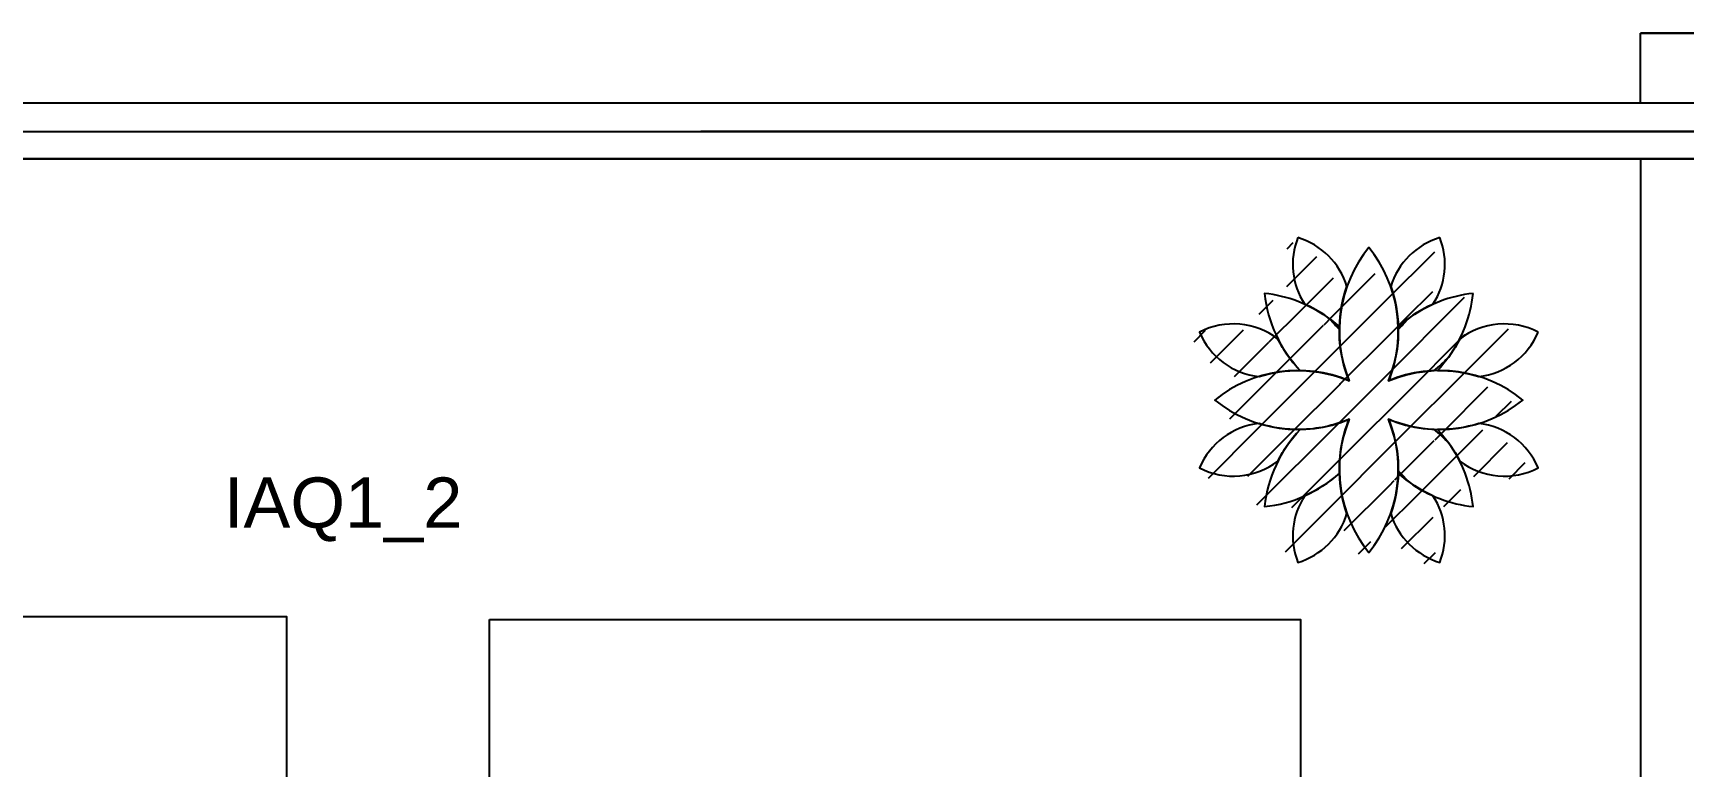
# Model space of a CAD drawing. Header units: inches. Extents: x 4 to 2210, y 3 to 2073.
# Drawn here: x 1452.2 to 1649, y 1985.8 to 2073.3 of the extents above; entities that cross this region are included whole.
import ezdxf

# ---------------------------------------------------------------- set-up
doc = ezdxf.new("R2010")
doc.units = ezdxf.units.IN
doc.header["$MEASUREMENT"] = 0
for name, color, linetype in [('Planon_construction', 253, 'Continuous'), ('Planon_floor', 1, 'Continuous'), ('Planon_space_number', 30, 'Continuous'), ('Planon_workspace', 210, 'Continuous'), ('Planon_zone', 70, 'Continuous')]:
    doc.layers.add(name, color=color, linetype=linetype)
doc.styles.add('TEXT', font='arial.ttf')

# ---------------------------------------------------------------- blocks, each defined once
blk = doc.blocks.new('82_planting_generic - 82_planter_round_1200mm-2861272-Planon FM - 1e Verdieping')
at = {"layer": 'Planon_construction', "linetype": 'Continuous'}
blk.add_line((-368.2, -9), (-359.7, -0.5), dxfattribs=at)
at = {"layer": 'Planon_construction'}
for points in [[(44.7, 37.8, 0.273397), (-2.1, 355.9, 0.273397), (-48.9, 37.8, 0.27562), (-369.4, -8, 0.275602), (-49, -53.9, 0.273354), (-2.1, -371.9, 0.273354), (44.8, -53.9, 0.275602), (365.2, -8, 0.27562)], [(-171.3, 379.3, 0.244626), (-155, 220.4, -0.078598), (-72.2, 166.5, -0.077601), (-54.4, 262.4, 0.249774)], [(167.1, 379.3, 0.249774), (50.2, 262.4, -0.077601), (68, 166.5, -0.078598), (150.8, 220.4, 0.244626)], [(-72.4, 160, 0.025563), (-98.9, 188.1, 0.130684), (-250.6, 246.1, 0.164541), (-165.9, 62.2, -0.095401), (-48.9, 37.8, -0.099448)], [(246.4, 246.1, 0.130684), (94.7, 188.1, 0.025563), (68.2, 160, -0.099448), (44.7, 37.8, -0.088664), (153.3, 62, 0.031659), (188.4, 94.4, 0.130684)], [(-218.7, 137.4, 0.289305), (-405.7, 154, 0.274935), (-263.9, 48.2, -0.078844), (-165.9, 62.2, -0.073056)], [(401.5, 154, 0.289305), (214.5, 137.4, -0.073056), (161.7, 62.2, -0.078844), (259.8, 48.2, 0.274935)], [(-165.9, -78.3, -0.078814), (-263.9, -64.3, 0.274935), (-405.7, -170, 0.290007), (-218.7, -153.5, -0.073048)], [(-72.2, -182.6, -0.104586), (-49, -53.9, -0.095414), (-165.9, -78.3, 0.164497), (-250.6, -262.1, 0.158425)], [(188.4, -110.5, 0.031615), (153.3, -78, -0.088688), (44.8, -53.9, -0.099407), (68.2, -176.1, 0.025563), (94.7, -204.1, 0.130684), (246.4, -262.1, 0.130684)], [(259.8, -64.3, -0.078814), (161.8, -78.3, -0.073069), (214.5, -153.5, 0.289243), (401.5, -170, 0.274935)], [(-54.4, -278.4, -0.077617), (-72.2, -182.6, -0.078566), (-154.9, -236.4, 0.244728), (-171.3, -395.3, 0.249807)], [(150.7, -236.4, -0.078566), (68, -182.6, -0.077617), (50.2, -278.4, 0.249807), (167.1, -395.3, 0.244728)]]:
    blk.add_lwpolyline(points, format="xyb", close=True, dxfattribs=at)

msp = doc.modelspace()

# ---------------------------------------------------------------- linework, layer by layer
at = {"layer": 'Planon_construction'}
for p, q in [((1643.81, 2064.9), (1643.81, 2073.28)), ((2208.88, 2064.9), (11.81, 2064.9)), ((1025.19, 2058.28), (2208.88, 2058.28)), ((1643.81, 2058.28), (1643.81, 875.15))]:
    msp.add_line(p, q, dxfattribs=at)
at = {"layer": 'Planon_construction', "linetype": 'Continuous'}
for p, q in [((1601.67, 2043.05), (1605.25, 2046.63)), ((1601.7, 2047.56), (1602.44, 2048.3)), ((1598.38, 2039.76), (1600.06, 2041.44)), ((1590.61, 2036.47), (1591.98, 2037.85)), ((1592.59, 2033.97), (1596.5, 2037.88)), ((1595.44, 2032.32), (1599.54, 2036.42)), ((1626.63, 2027.6), (1628.43, 2029.39)), ((1614.56, 2020.02), (1619.24, 2024.7)), ((1623.95, 2020.43), (1627.99, 2024.47)), ((1628.16, 2020.15), (1630.09, 2022.08)), ((1620.38, 2016.85), (1622.41, 2018.88)), ((1615.35, 2011.83), (1619.1, 2015.58)), ((1610.22, 2011.19), (1611.7, 2012.66)), ((1618.05, 2010.03), (1619.39, 2011.37))]:
    msp.add_line(p, q, dxfattribs=at)
at = {"layer": 'Planon_construction'}
for points in [[(2210.32, 2073.28), (1643.81, 2073.28), (2210.32, 2073.28), (2209.38, 633.18), (1749.23, 3.37), (630.18, 3.37), (469.11, 3.36), (463.87, 3.31), (460.68, 7.46), (3.8, 633.35), (3.8, 2073.28), (11.81, 2073.28), (3.8, 2073.28), (3.8, 633.35), (460.68, 7.46), (463.87, 3.31), (469.11, 3.36), (630.18, 3.37)], [(3.81, 2014.28), (15.19, 2014.28), (15.19, 2061.53), (2208.63, 2061.53), (1531.81, 2061.52)]]:
    msp.add_lwpolyline(points, dxfattribs=at)
at = {"layer": 'Planon_construction', "linetype": 'Continuous'}
for points in [[(1592.33, 2020.23), (1598.15, 2026.05), (1604.5, 2032.4), (1607.11, 2035.02), (1613.45, 2041.36), (1619.3, 2047.21)], [(1606.12, 2038.51), (1607.09, 2039.48), (1612.21, 2044.6)], [(1599.58, 2036.46), (1603.36, 2040.25), (1607.23, 2044.11)], [(1597.03, 2020.44), (1602.16, 2025.57), (1608.01, 2031.42), (1608.07, 2031.49), (1613.97, 2037.39), (1615.87, 2039.28), (1619.07, 2042.48)], [(1598.11, 2017.04), (1607.7, 2026.63), (1613.02, 2031.94), (1622.86, 2041.79)], [(1594.88, 2027.28), (1600.08, 2032.48), (1601.31, 2033.71), (1606.06, 2038.45)], [(1601.51, 2011.45), (1607.34, 2017.29), (1613.71, 2023.66), (1615.91, 2025.85), (1622.28, 2032.23), (1628.09, 2038.03)], [(1602.26, 2016.7), (1603.62, 2018.05), (1606.95, 2021.39), (1618.15, 2032.58), (1620.43, 2034.87), (1622.89, 2037.33)], [(1619.34, 2024.79), (1620.17, 2025.62), (1625.63, 2031.09)], [(1613.49, 2014.46), (1617.16, 2018.12), (1621.14, 2022.1), (1625.02, 2025.99)], [(1608.51, 2013.96), (1613.9, 2019.36), (1614.47, 2019.92)]]:
    msp.add_lwpolyline(points, dxfattribs=at)
at = {"layer": 'Planon_floor'}
msp.add_lwpolyline([(2204.28, 2058.28), (2204.28, 2058.28), (1025.19, 2058.28), (1025.19, 2061.53), (15.19, 2061.53), (15.19, 2014.28), (11.82, 2014.28), (11.82, 1895.4), (11.82, 1891.4), (8.9, 1891.4), (8.8, 634.98), (466.19, 8.08), (1746.89, 8.08), (2204.28, 634.98), (2204.28, 2058.28), (2204.28, 2058.28)], dxfattribs=at)
at = {"layer": 'Planon_workspace'}
for points in [[(1385.74, 2003.72), (1482.42, 2003.72), (1482.42, 1856.37), (1385.74, 1856.37)], [(1506.63, 2003.35), (1603.3, 2003.35), (1603.3, 1857.38), (1506.63, 1857.38)]]:
    msp.add_lwpolyline(points, close=True, dxfattribs=at)
at = {"layer": 'Planon_zone'}
msp.add_lwpolyline([(1366.76, 2058.28), (1643.81, 2058.28), (1643.81, 1835.28), (1366.76, 1835.28)], close=True, dxfattribs=at)

# ---------------------------------------------------------------- block references
at = {"layer": 'Planon_construction', "xscale": 0.05, "yscale": 0.05, "zscale": 0.05}
msp.add_blockref('82_planting_generic - 82_planter_round_1200mm-2861272-Planon FM - 1e Verdieping', (1611.55, 2029.93), dxfattribs=at)

# ---------------------------------------------------------------- texts
at = {"layer": 'Planon_space_number', "style": 'TEXT'}
msp.add_text('IAQ1_2', height=6, dxfattribs=at).set_placement((1474.98, 2014.3))

doc.saveas('drawing.dxf')
